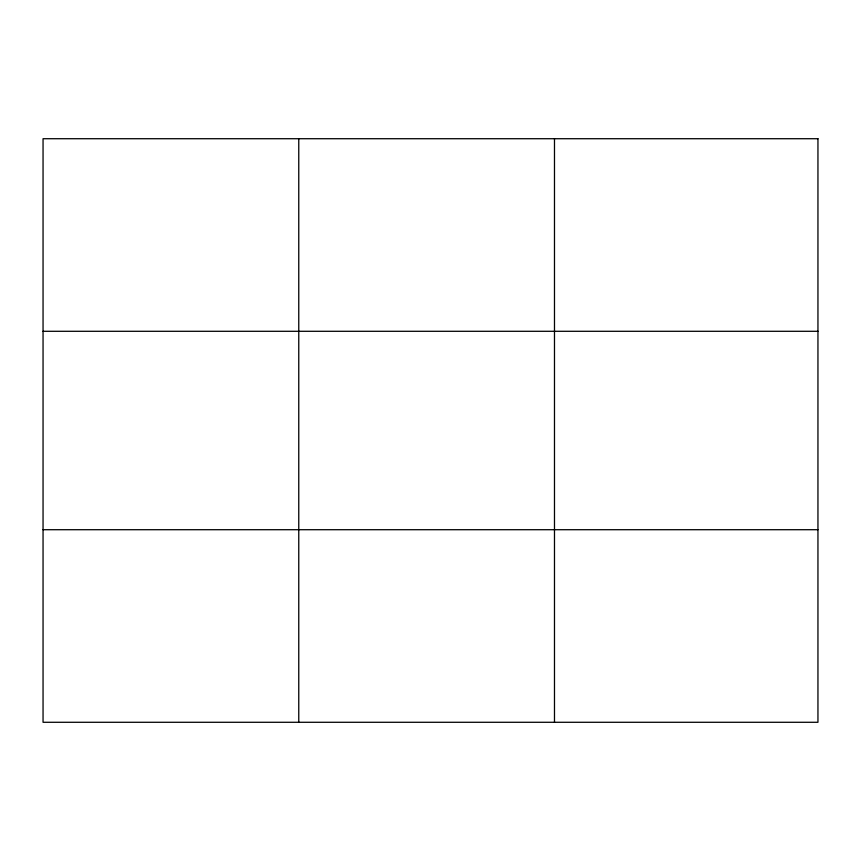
<?xml version="1.0" encoding="UTF-8"?>
<svg xmlns="http://www.w3.org/2000/svg" width="861" height="861" viewBox="0 0 861 861"><rect width="100%" height="100%" fill="white"/><g stroke="black" fill="none" stroke-linecap="round" stroke-linejoin="round"><path stroke-width="1.29" d="M298.767 138.718L298.767 722.282M554.484 138.718L554.484 722.282M43.05 331.291L817.95 331.291M43.05 529.709L817.95 529.709M817.95 138.718L817.95 722.282L43.05 722.282L43.05 138.718L817.95 138.718"/></g></svg>
